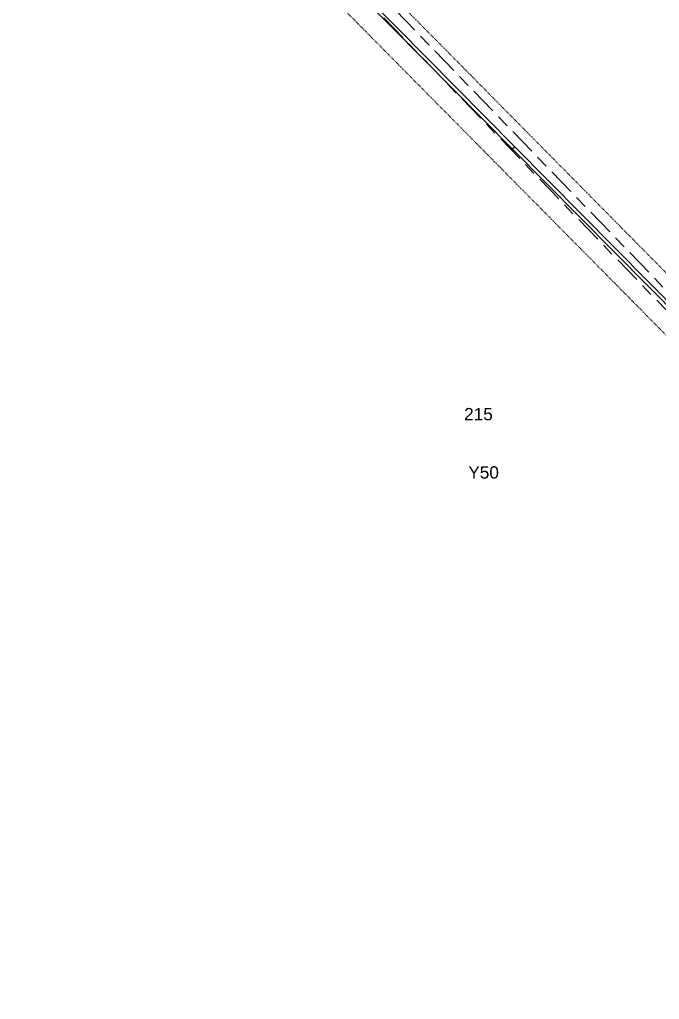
# Model space of a CAD drawing. Header units: metres. Extents: x 303957 to 307239, y 6268736 to 6272503.
# Drawn here: x 306156.7 to 306250.2, y 6269614.7 to 6269757.9 of the extents above; entities that cross this region are included whole.
import ezdxf

# ---------------------------------------------------------------- set-up
doc = ezdxf.new("R2010")
doc.units = ezdxf.units.M
for name, pattern in [('Cable Exist UG', [8.2, 4, -1.2, 1.8, -1.2]), ('HIDDEN', [0.375, 0.25, -0.125]), ('HIDDEN2', [0.1875, 0.125, -0.0625])]:
    doc.linetypes.add(name, pattern=pattern)
doc.layers.add('Cadastre Other Property_SP_EXT', color=9, linetype='HIDDEN', lineweight=5)
for name, color, linetype in [('Duct_SP_EXT', 7, 'Continuous'), ('Mains_TR_EXT', 7, 'Continuous'), ('Mains_TR_MOD', 3, 'Continuous')]:
    doc.layers.add(name, color=color, linetype=linetype)
doc.styles.get("Standard").update_dxf_attribs({"font": 'arial.ttf'})

msp = doc.modelspace()

# ---------------------------------------------------------------- linework, layer by layer
at = {"layer": 'Cadastre Other Property_SP_EXT', "linetype": 'HIDDEN2'}
msp.add_lwpolyline([(306138.67, 6269825.6), (306262, 6269700.92), (306263.35, 6269698.93), (306264.31, 6269700.81), (306265.66, 6269703.11), (306266.99, 6269704.96), (306266.43, 6269705.53), (306266.43, 6269705.53), (306145.65, 6269827.73), (306138.67, 6269825.6)], close=True, dxfattribs=at)
at = {"layer": 'Duct_SP_EXT'}
for p, q in [((306165.47, 6269803.04), (306228.75, 6269739.04)), ((306165.81, 6269803.38), (306229.09, 6269739.37)), ((306229.09, 6269739.37), (306228.92, 6269739.2)), ((306229.09, 6269739.37), (306228.92, 6269739.2)), ((306229.09, 6269739.37), (306264.52, 6269703.53)), ((306228.75, 6269739.04), (306228.92, 6269739.2)), ((306228.75, 6269739.04), (306228.92, 6269739.2)), ((306228.75, 6269739.04), (306264.14, 6269703.24))]:
    msp.add_line(p, q, dxfattribs=at)
at = {"layer": 'Mains_TR_MOD', "linetype": 'Cable Exist UG'}
for points in [[(306118.76, 6269852.5), (306262.25, 6269704.09), (306263.67, 6269702.57), (306265.13, 6269700.2), (306266.02, 6269698.41), (306266.61, 6269696.47), (306266.69, 6269695.19), (306267.15, 6269692.79), (306267.3, 6269689.23), (306267.41, 6269687.3), (306267.39, 6269683.6), (306268.03, 6269678.91), (306273.96, 6269661.21), (306274.44, 6269657.98), (306275.21, 6269655.39), (306275.31, 6269651.17), (306276.93, 6269505.44), (306276.93, 6269501.29), (306277.4, 6269497.83), (306279.93, 6269493.51), (306283.02, 6269491.15), (306285.83, 6269490.77), (306288.58, 6269490.07), (306472.32, 6269501.85)], [(306120.52, 6269853.57), (306263.69, 6269705.48), (306265.11, 6269703.96), (306266.78, 6269701.38), (306267.89, 6269699.16), (306268.6, 6269696.83), (306268.7, 6269695.21), (306269.15, 6269692.67), (306269.3, 6269689.2), (306269.4, 6269687.48), (306269.35, 6269684.04), (306269.93, 6269679.55), (306275.91, 6269661.68), (306276.4, 6269658.41), (306277.2, 6269655.71), (306277.31, 6269651.23), (306278.93, 6269505.48), (306278.93, 6269501.43), (306279.33, 6269498.5), (306281.45, 6269494.86), (306283.82, 6269493.06), (306286.21, 6269492.73), (306288.77, 6269492.09), (306468.99, 6269503.81)]]:
    msp.add_lwpolyline(points, dxfattribs=at)

# ---------------------------------------------------------------- texts
at = {"layer": 'Mains_TR_EXT'}
msp.add_text('215', height=1.8, rotation=0.0274, dxfattribs=at).set_placement((306221.71, 6269699.37))
msp.add_text('Y50', height=1.8, dxfattribs=at).set_placement((306222.32, 6269690.85))

doc.saveas('drawing.dxf')
